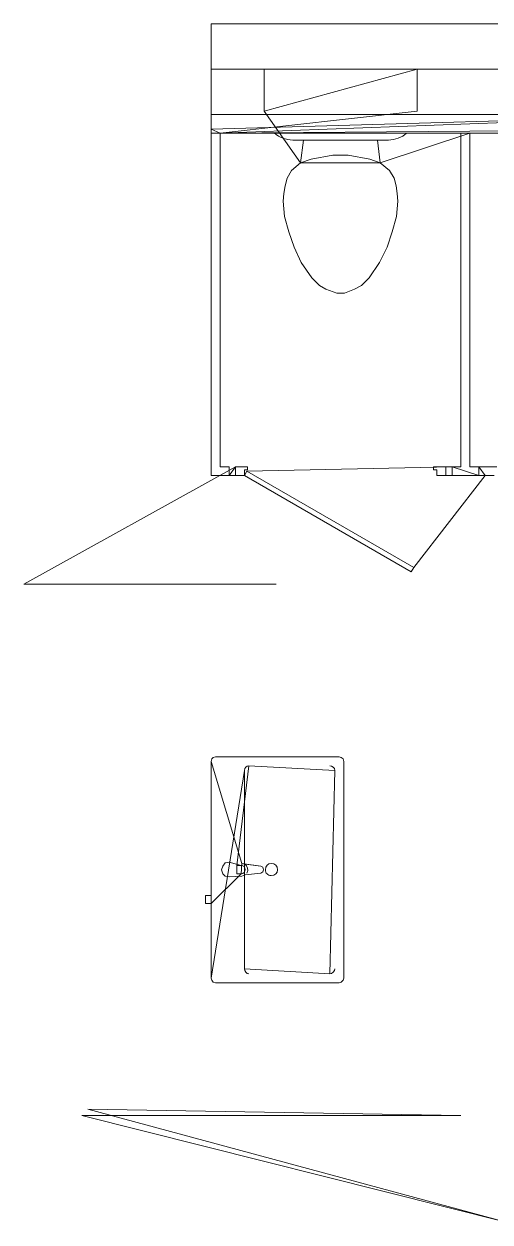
# Model space of a CAD drawing. Header units: millimetres. Extents: x -695119 to 412940, y -249585 to 622758.
# Drawn here: x 142603.874 to 142604.483, y -47226.925 to -47225.36 of the extents above; entities that cross this region are included whole.
import ezdxf

# ---------------------------------------------------------------- set-up
doc = ezdxf.new("R2010")
doc.units = ezdxf.units.MM
doc.layers.add('PDF _Геометрия', color=8, linetype='Continuous', lineweight=9)

# ---------------------------------------------------------------- blocks, each defined once
blk = doc.blocks.new('1 этаж')
at = {"layer": 'PDF _Геометрия', "color": 251, "true_color": 0x636466}
for p, q in [((-32215.002, -128402.356), (-32215.002, -128402.411)), ((-32214.802, -128402.411), (-32214.802, -128402.356)), ((-32215.0712, -128402.4152), (-32214.4062, -128402.4152)), ((-32214.9645, -128402.4485), (-32214.8395, -128402.4485)), ((-32214.9503, -128402.4485), (-32214.9545, -128402.4785)), ((-32214.7562, -128402.8869), (-32214.7562, -128402.8752)), ((-32215.3162, -128403.0285), (-32214.9862, -128403.0285))]:
    blk.add_line(p, q, dxfattribs=at)
at = {"layer": 'PDF _Геометрия', "color": 251, "true_color": 0x636466, "flags": 128}
for points in [[(-32212.907, -128402.2969), (-32215.0712, -128402.2969), (-32215.0712, -128402.356), (-32214.4062, -128402.356), (-32214.4062, -128403.0677), (-32214.347, -128403.0677), (-32213.5403, -128403.0677), (-32213.5403, -128403.6635), (-32213.9537, -128403.6635), (-32213.9537, -128403.7227), (-32213.442, -128403.7227)], [(-32212.907, -128402.2969), (-32215.0712, -128402.2969), (-32215.0712, -128402.356), (-32214.4062, -128402.356), (-32212.907, -128402.356)], [(-32212.907, -128402.2969), (-32215.0712, -128402.2969), (-32215.0712, -128402.356), (-32214.4062, -128402.356), (-32212.907, -128402.356)], [(-32215.0712, -128402.356), (-32215.0712, -128402.8869), (-32215.0478, -128402.8869), (-32215.0395, -128402.8869), (-32215.0278, -128402.8869), (-32215.0278, -128402.8794), (-32215.0237, -128402.8794), (-32215.0237, -128402.8752), (-32215.0395, -128402.8752), (-32215.0478, -128402.8869), (-32215.0478, -128402.8752), (-32215.0595, -128402.8752), (-32215.0595, -128402.4394), (-32215.0712, -128402.4344), (-32214.4062, -128402.4152), (-32215.0595, -128402.4394), (-32214.802, -128402.411), (-32214.802, -128402.356), (-32215.002, -128402.411), (-32214.9545, -128402.4785), (-32214.8503, -128402.4785), (-32214.8637, -128402.4735), (-32214.892, -128402.4685), (-32214.912, -128402.4685), (-32214.9403, -128402.4735), (-32214.9545, -128402.4785), (-32214.9662, -128402.4885), (-32214.972, -128402.4985), (-32214.9745, -128402.5085), (-32214.9762, -128402.5185), (-32214.977, -128402.5285), (-32214.9753, -128402.5485), (-32214.9695, -128402.5685), (-32214.9628, -128402.5885), (-32214.9537, -128402.6085), (-32214.9395, -128402.6285), (-32214.9295, -128402.6385), (-32214.9212, -128402.6435), (-32214.907, -128402.6485), (-32214.897, -128402.6485), (-32214.8837, -128402.6435), (-32214.8745, -128402.6385), (-32214.8645, -128402.6285), (-32214.8512, -128402.6085), (-32214.8412, -128402.5885), (-32214.8345, -128402.5685), (-32214.8287, -128402.5485), (-32214.827, -128402.5285), (-32214.8278, -128402.5185), (-32214.8295, -128402.5085), (-32214.832, -128402.4985), (-32214.8378, -128402.4885), (-32214.8503, -128402.4785), (-32214.7328, -128402.4394), (-32214.7328, -128402.8752), (-32214.7212, -128402.8752), (-32214.7212, -128402.8869), (-32214.7562, -128402.8752), (-32215.0245, -128402.881), (-32215.0278, -128402.8869), (-32214.8095, -128403.0127), (-32214.8062, -128403.0069), (-32214.7128, -128402.8869), (-32214.7212, -128402.8752), (-32214.7128, -128402.8752), (-32214.6978, -128402.8752)], [(-32214.7012, -128402.8869), (-32214.7128, -128402.8869), (-32214.7212, -128402.8869), (-32214.7562, -128402.8869), (-32214.7645, -128402.8869), (-32214.7645, -128402.8752), (-32214.7803, -128402.8752), (-32214.7803, -128402.8794), (-32214.7762, -128402.8794), (-32214.7762, -128402.8869), (-32214.7645, -128402.8869), (-32214.7645, -128402.8752), (-32214.7562, -128402.8752), (-32214.7445, -128402.8752), (-32214.7445, -128402.4394), (-32214.7328, -128402.4394), (-32214.4062, -128402.4394)], [(-32215.0712, -128402.356), (-32215.0712, -128402.8869), (-32215.0478, -128402.8869), (-32215.0395, -128402.8869), (-32215.0278, -128402.8869), (-32215.0278, -128402.8794), (-32215.0237, -128402.8794), (-32215.0237, -128402.8752), (-32215.0395, -128402.8752), (-32215.0478, -128402.8869), (-32215.0478, -128402.8752), (-32215.0595, -128402.8752), (-32215.0595, -128402.4394), (-32215.0712, -128402.4344), (-32214.4062, -128402.4152), (-32215.0595, -128402.4394), (-32214.802, -128402.411), (-32214.802, -128402.356), (-32215.002, -128402.411), (-32214.9545, -128402.4785), (-32214.8503, -128402.4785), (-32214.8637, -128402.4735), (-32214.892, -128402.4685), (-32214.912, -128402.4685), (-32214.9403, -128402.4735), (-32214.9545, -128402.4785), (-32214.9662, -128402.4885), (-32214.972, -128402.4985), (-32214.9745, -128402.5085), (-32214.9762, -128402.5185), (-32214.977, -128402.5285), (-32214.9753, -128402.5485), (-32214.9695, -128402.5685), (-32214.9628, -128402.5885), (-32214.9537, -128402.6085), (-32214.9395, -128402.6285), (-32214.9295, -128402.6385), (-32214.9212, -128402.6435), (-32214.907, -128402.6485), (-32214.897, -128402.6485), (-32214.8837, -128402.6435), (-32214.8745, -128402.6385), (-32214.8645, -128402.6285), (-32214.8512, -128402.6085), (-32214.8412, -128402.5885), (-32214.8345, -128402.5685), (-32214.8287, -128402.5485), (-32214.827, -128402.5285), (-32214.8278, -128402.5185), (-32214.8295, -128402.5085), (-32214.832, -128402.4985), (-32214.8378, -128402.4885), (-32214.8503, -128402.4785), (-32214.7328, -128402.4394), (-32214.7328, -128402.8752), (-32214.7212, -128402.8752), (-32214.7212, -128402.8869), (-32214.7562, -128402.8752), (-32215.0245, -128402.881), (-32215.0278, -128402.8869), (-32214.8095, -128403.0127), (-32214.8062, -128403.0069), (-32214.7128, -128402.8869), (-32214.7212, -128402.8752), (-32214.7128, -128402.8752), (-32214.6978, -128402.8752)], [(-32214.7012, -128402.8869), (-32214.7128, -128402.8869), (-32214.7212, -128402.8869), (-32214.7562, -128402.8869), (-32214.7645, -128402.8869), (-32214.7645, -128402.8752), (-32214.7803, -128402.8752), (-32214.7803, -128402.8794), (-32214.7762, -128402.8794), (-32214.7762, -128402.8869), (-32214.7645, -128402.8869), (-32214.7645, -128402.8752), (-32214.7562, -128402.8752), (-32214.7445, -128402.8752), (-32214.7445, -128402.4394), (-32214.7328, -128402.4394), (-32214.4062, -128402.4394)], [(-32215.0712, -128402.4394), (-32215.0595, -128402.4394), (-32215.0595, -128402.8752), (-32215.0478, -128402.8752), (-32215.0478, -128402.8869), (-32215.0395, -128402.8752), (-32215.0237, -128402.8752), (-32215.0237, -128402.8794), (-32215.0278, -128402.8794), (-32215.0278, -128402.8869), (-32215.0395, -128402.8869), (-32215.0478, -128402.8869), (-32215.0712, -128402.8869), (-32215.0712, -128402.356)], [(-32214.4062, -128402.4344), (-32215.0595, -128402.4394), (-32214.7328, -128402.4394), (-32214.7328, -128402.8752), (-32214.7212, -128402.8752), (-32214.7212, -128402.8869), (-32214.7128, -128402.8869), (-32214.7212, -128402.8752), (-32214.7128, -128402.8752), (-32214.6978, -128402.8752)], [(-32214.7012, -128402.8869), (-32214.7128, -128402.8869), (-32214.7212, -128402.8869), (-32214.7562, -128402.8869), (-32214.7645, -128402.8869), (-32214.7645, -128402.8752), (-32214.7803, -128402.8752), (-32214.7803, -128402.8794), (-32214.7762, -128402.8794), (-32214.7762, -128402.8869), (-32214.7645, -128402.8869), (-32214.7645, -128402.8752), (-32214.7562, -128402.8752), (-32214.7445, -128402.8752), (-32214.7445, -128402.4394), (-32214.7328, -128402.4394), (-32214.4062, -128402.4394)], [(-32214.8537, -128402.4485), (-32214.8503, -128402.4785), (-32214.8378, -128402.4885), (-32214.832, -128402.4985), (-32214.8295, -128402.5085), (-32214.8278, -128402.5185), (-32214.827, -128402.5285), (-32214.8287, -128402.5485), (-32214.8345, -128402.5685), (-32214.8412, -128402.5885), (-32214.8512, -128402.6085), (-32214.8645, -128402.6285), (-32214.8745, -128402.6385), (-32214.8837, -128402.6435), (-32214.897, -128402.6485), (-32214.907, -128402.6485), (-32214.9212, -128402.6435), (-32214.9295, -128402.6385), (-32214.9395, -128402.6285), (-32214.9537, -128402.6085), (-32214.9628, -128402.5885), (-32214.9695, -128402.5685), (-32214.9753, -128402.5485), (-32214.977, -128402.5285), (-32214.9762, -128402.5185), (-32214.9745, -128402.5085), (-32214.972, -128402.4985), (-32214.9662, -128402.4885), (-32214.9545, -128402.4785), (-32214.9403, -128402.4735), (-32214.912, -128402.4685), (-32214.892, -128402.4685), (-32214.8637, -128402.4735), (-32214.8503, -128402.4785)], [(-32215.3162, -128403.0285), (-32215.0395, -128402.8752), (-32215.0395, -128402.8869), (-32215.0395, -128402.8752)], [(-32215.3162, -128403.0285), (-32215.0395, -128402.8752), (-32215.0395, -128402.8869), (-32215.0395, -128402.8752)], [(-32215.0479, -128403.3919), (-32215.0529, -128403.3927), (-32215.0562, -128403.3969), (-32215.0579, -128403.4019), (-32215.0562, -128403.4069), (-32215.0529, -128403.4102), (-32215.0479, -128403.411), (-32215.0312, -128403.4102), (-32215.027, -128403.4085), (-32215.0062, -128403.406), (-32215.0037, -128403.4044), (-32215.0029, -128403.4019), (-32215.0037, -128403.3985), (-32215.0062, -128403.3969), (-32215.027, -128403.3944), (-32215.0312, -128403.3935), (-32215.0712, -128403.2602), (-32215.0704, -128403.2569), (-32215.0687, -128403.2552), (-32215.0654, -128403.2544), (-32214.9037, -128403.2544), (-32214.9012, -128403.2552), (-32214.8987, -128403.2569), (-32214.8979, -128403.2602), (-32214.8979, -128403.5435), (-32214.8987, -128403.546), (-32214.9012, -128403.5485), (-32214.9037, -128403.5494), (-32215.0654, -128403.5494), (-32215.0687, -128403.5485), (-32215.0704, -128403.546), (-32215.0712, -128403.5435), (-32215.0278, -128403.2719), (-32215.0278, -128403.531), (-32214.9162, -128403.5377), (-32214.9095, -128403.2719), (-32215.022, -128403.266), (-32215.0378, -128403.396), (-32215.0378, -128403.4069), (-32215.032, -128403.4069), (-32215.0712, -128403.446), (-32215.0787, -128403.446), (-32215.0787, -128403.4352), (-32215.0712, -128403.4352)], [(-32215.0479, -128403.3919), (-32215.0529, -128403.3927), (-32215.0562, -128403.3969), (-32215.0579, -128403.4019), (-32215.0562, -128403.4069), (-32215.0529, -128403.4102), (-32215.0479, -128403.411), (-32215.0312, -128403.4102), (-32215.027, -128403.4085), (-32215.0062, -128403.406), (-32215.0037, -128403.4044), (-32215.0029, -128403.4019), (-32215.0037, -128403.3985), (-32215.0062, -128403.3969), (-32215.027, -128403.3944), (-32215.0312, -128403.3935), (-32215.0712, -128403.2602), (-32215.0704, -128403.2569), (-32215.0687, -128403.2552), (-32215.0654, -128403.2544), (-32214.9037, -128403.2544), (-32214.9012, -128403.2552), (-32214.8987, -128403.2569), (-32214.8979, -128403.2602), (-32214.8979, -128403.5435), (-32214.8987, -128403.546), (-32214.9012, -128403.5485), (-32214.9037, -128403.5494), (-32215.0654, -128403.5494), (-32215.0687, -128403.5485), (-32215.0704, -128403.546), (-32215.0712, -128403.5435), (-32215.0278, -128403.2719), (-32215.0278, -128403.531), (-32214.9162, -128403.5377), (-32214.9095, -128403.2719), (-32215.022, -128403.266), (-32215.0378, -128403.396), (-32215.0378, -128403.4069), (-32215.032, -128403.4069), (-32215.0712, -128403.446), (-32215.0787, -128403.446), (-32215.0787, -128403.4352), (-32215.0712, -128403.4352)], [(-32215.0278, -128403.2719), (-32215.0278, -128403.531), (-32214.9162, -128403.5377), (-32214.9095, -128403.2719), (-32215.022, -128403.266)], [(-32215.2328, -128403.7144), (-32214.6853, -128403.8619), (-32214.4437, -128403.7227), (-32214.4512, -128403.7085), (-32214.6928, -128403.8485), (-32214.6853, -128403.8619), (-32215.2403, -128403.7227)], [(-32215.2328, -128403.7144), (-32214.6853, -128403.8619), (-32214.4437, -128403.7227), (-32214.4512, -128403.7085), (-32214.6928, -128403.8485), (-32214.6853, -128403.8619), (-32215.2403, -128403.7227)], [(-32215.2328, -128403.7144), (-32214.7445, -128403.7227), (-32215.2403, -128403.7227)]]:
    blk.add_lwpolyline(points, dxfattribs=at)
for points in [[(-32215.0395, -128402.8752), (-32215.0395, -128402.8869)], [(-32214.8062, -128403.0069), (-32215.0245, -128402.881), (-32215.0278, -128402.8869), (-32214.8095, -128403.0127)], [(-32215.0712, -128403.2602), (-32215.0712, -128403.5435), (-32215.0704, -128403.546), (-32215.0687, -128403.5485), (-32215.0654, -128403.5494), (-32214.9037, -128403.5494), (-32214.9012, -128403.5485), (-32214.8987, -128403.546), (-32214.8979, -128403.5435), (-32214.8979, -128403.2602), (-32214.8987, -128403.2569), (-32214.9012, -128403.2552), (-32214.9037, -128403.2544), (-32215.0654, -128403.2544), (-32215.0687, -128403.2552), (-32215.0704, -128403.2569)], [(-32215.0479, -128403.3919), (-32215.032, -128403.396), (-32215.0378, -128403.396), (-32215.0378, -128403.4069), (-32215.032, -128403.4069), (-32215.0312, -128403.3935), (-32215.0062, -128403.3969), (-32215.0037, -128403.3985), (-32215.0029, -128403.4019), (-32215.0037, -128403.4044), (-32215.0062, -128403.406), (-32215.027, -128403.4085), (-32215.0312, -128403.4102), (-32215.0479, -128403.411), (-32215.0529, -128403.4102), (-32215.0562, -128403.4069), (-32215.0579, -128403.4019), (-32215.0562, -128403.3969), (-32215.0529, -128403.3927)], [(-32215.0712, -128403.4352), (-32215.0712, -128403.446), (-32215.0787, -128403.446), (-32215.0787, -128403.4352)]]:
    blk.add_lwpolyline(points, close=True, dxfattribs=at)
at = {"layer": 'PDF _Геометрия', "color": 251, "true_color": 0x636466}
for centre, radius, start, end in [((-32214.9646, -128402.4122), 0.0363, 228.3759, 270.0796), ((-32214.9646, -128402.4122), 0.0363, 228.3759, 270.0796), ((-32214.9646, -128402.4122), 0.0363, 228.3759, 270.0796), ((-32214.8401, -128402.4106), 0.038, 270.8694, 310.6751), ((-32214.8401, -128402.4106), 0.038, 270.8694, 310.6751), ((-32214.8401, -128402.4106), 0.038, 270.8694, 310.6751), ((-32214.9929, -128403.4019), 0.00747, 179.7603, 270.2397), ((-32214.9929, -128403.4019), 0.00747, 179.7603, 270.2397), ((-32214.9929, -128403.4019), 0.00747, 179.7603, 270.2397)]:
    blk.add_arc(centre, radius, start, end, dxfattribs=at)
for points in [[(-32215.0278, -128403.2719), (-32215.0278, -128403.2685), (-32215.0253, -128403.266), (-32215.022, -128403.266)], [(-32215.0278, -128403.2719), (-32215.0278, -128403.2685), (-32215.0253, -128403.266), (-32215.022, -128403.266)], [(-32215.0278, -128403.2719), (-32215.0278, -128403.2685), (-32215.0253, -128403.266), (-32215.022, -128403.266)], [(-32214.9162, -128403.266), (-32214.9128, -128403.266), (-32214.9095, -128403.2685), (-32214.9095, -128403.2719)], [(-32214.9162, -128403.266), (-32214.9128, -128403.266), (-32214.9095, -128403.2685), (-32214.9095, -128403.2719)], [(-32214.9162, -128403.266), (-32214.9128, -128403.266), (-32214.9095, -128403.2685), (-32214.9095, -128403.2719)], [(-32215.032, -128403.396), (-32215.0287, -128403.396), (-32215.027, -128403.3985), (-32215.027, -128403.4019)], [(-32215.032, -128403.396), (-32215.0287, -128403.396), (-32215.027, -128403.3985), (-32215.027, -128403.4019)], [(-32215.032, -128403.396), (-32215.0287, -128403.396), (-32215.027, -128403.3985), (-32215.027, -128403.4019)], [(-32215.027, -128403.3944), (-32215.0237, -128403.3969), (-32215.022, -128403.4019), (-32215.0245, -128403.406)], [(-32215.027, -128403.3944), (-32215.0237, -128403.3969), (-32215.022, -128403.4019), (-32215.0245, -128403.406)], [(-32215.027, -128403.3944), (-32215.0237, -128403.3969), (-32215.022, -128403.4019), (-32215.0245, -128403.406)], [(-32215.0003, -128403.4019), (-32215.0003, -128403.3969), (-32214.997, -128403.3935), (-32214.9928, -128403.3935)], [(-32215.0003, -128403.4019), (-32215.0003, -128403.3969), (-32214.997, -128403.3935), (-32214.9928, -128403.3935)], [(-32215.0003, -128403.4019), (-32215.0003, -128403.3969), (-32214.997, -128403.3935), (-32214.9928, -128403.3935)], [(-32214.9928, -128403.3935), (-32214.9878, -128403.3935), (-32214.9845, -128403.3969), (-32214.9845, -128403.4019)], [(-32214.9928, -128403.3935), (-32214.9878, -128403.3935), (-32214.9845, -128403.3969), (-32214.9845, -128403.4019)], [(-32214.9928, -128403.3935), (-32214.9878, -128403.3935), (-32214.9845, -128403.3969), (-32214.9845, -128403.4019)], [(-32215.027, -128403.4019), (-32215.027, -128403.4044), (-32215.0287, -128403.4069), (-32215.032, -128403.4069)], [(-32215.027, -128403.4019), (-32215.027, -128403.4044), (-32215.0287, -128403.4069), (-32215.032, -128403.4069)], [(-32215.027, -128403.4019), (-32215.027, -128403.4044), (-32215.0287, -128403.4069), (-32215.032, -128403.4069)], [(-32214.9845, -128403.4019), (-32214.9845, -128403.406), (-32214.9878, -128403.4094), (-32214.9928, -128403.4094)], [(-32214.9845, -128403.4019), (-32214.9845, -128403.406), (-32214.9878, -128403.4094), (-32214.9928, -128403.4094)], [(-32214.9845, -128403.4019), (-32214.9845, -128403.406), (-32214.9878, -128403.4094), (-32214.9928, -128403.4094)], [(-32215.022, -128403.5377), (-32215.0253, -128403.5377), (-32215.0278, -128403.5344), (-32215.0278, -128403.531)], [(-32215.022, -128403.5377), (-32215.0253, -128403.5377), (-32215.0278, -128403.5344), (-32215.0278, -128403.531)], [(-32215.022, -128403.5377), (-32215.0253, -128403.5377), (-32215.0278, -128403.5344), (-32215.0278, -128403.531)], [(-32214.9095, -128403.531), (-32214.9095, -128403.5344), (-32214.9128, -128403.5377), (-32214.9162, -128403.5377)], [(-32214.9095, -128403.531), (-32214.9095, -128403.5344), (-32214.9128, -128403.5377), (-32214.9162, -128403.5377)], [(-32214.9095, -128403.531), (-32214.9095, -128403.5344), (-32214.9128, -128403.5377), (-32214.9162, -128403.5377)]]:
    blk.add_open_spline(points, degree=3, dxfattribs=at)

msp = doc.modelspace()

# ---------------------------------------------------------------- block references
msp.add_blockref('1 этаж', (174819.1897, 81176.9367))

doc.saveas('drawing.dxf')
